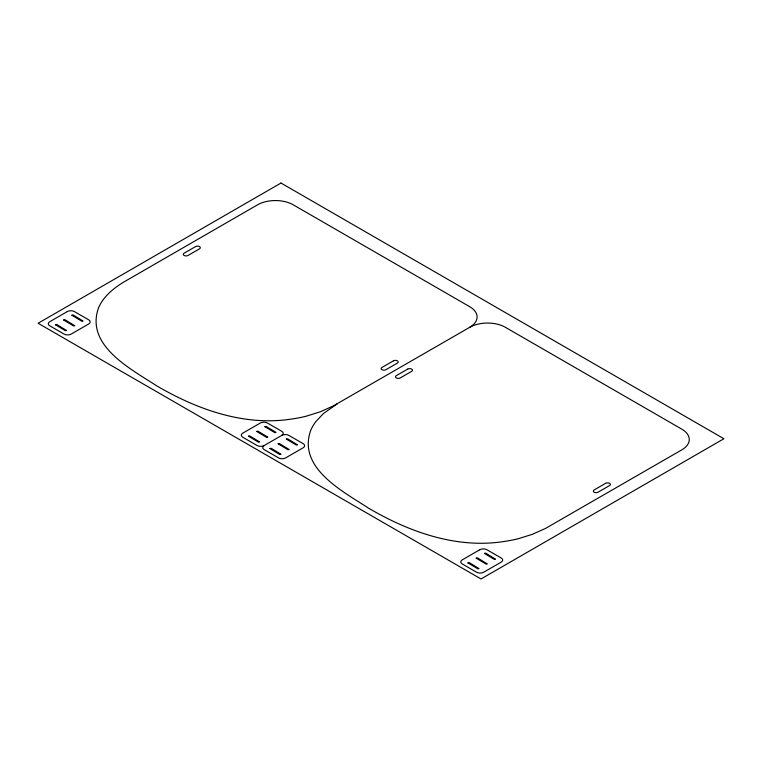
<?xml version="1.0" encoding="UTF-8"?>
<svg xmlns="http://www.w3.org/2000/svg" width="762" height="762" viewBox="0 0 762 762"><rect width="100%" height="100%" fill="white"/><g stroke="black" fill="none" stroke-linecap="round" stroke-linejoin="round"><path stroke-width="1.14" d="M337.537 403.622L323.393 413.575L315.782 421.662A90.926 52.492 0 0 0 310.763 430.273C297.047 467.963 343.205 491.566 368.608 508.178C408.975 531.866 456.143 548.84 503.53 541.572A90.926 52.492 0 0 0 518.455 538.667L532.457 534.276L545.544 528.409L681.866 449.818A25.26 14.583 0 0 0 681.866 429.197L505.416 327.317A25.26 14.583 0 0 0 469.697 327.317L333.375 405.908L320.288 411.785L306.286 416.176A90.926 52.492 0 0 1 291.36 419.081C243.973 426.349 196.806 409.375 156.439 385.677C131.035 369.075 84.877 345.472 98.584 307.781A90.926 52.492 0 0 1 103.613 299.171C109.414 291.617 117.205 285.883 125.368 281.13L257.527 204.826A25.26 14.583 0 0 1 293.246 204.826L469.697 306.695A25.26 14.583 0 0 1 469.697 327.317M281.73 435.407L264.347 445.437A5.048 2.915 0 0 1 257.08 445.503L242.792 437.255A5.048 2.915 0 0 1 242.792 433.13L260.299 423.034A5.048 2.915 0 0 1 267.443 423.034L281.73 431.282A5.048 2.915 0 0 1 281.73 435.407A5.048 2.915 0 0 1 288.874 435.407L303.162 443.655A5.048 2.915 0 0 1 303.162 447.78L285.779 457.81A5.048 2.915 0 0 1 278.511 457.876L264.224 449.628A5.048 2.915 0 0 1 264.224 445.503M55.464 324.755L65.361 330.689L66.58 330.498L56.712 324.46L55.464 324.755M63.675 320.011L73.581 325.945L74.8 325.755L64.922 319.716L63.675 320.011M71.895 315.268L81.791 321.202L83.01 321.012L73.142 314.973L71.895 315.239M248.469 436.188L258.375 442.131L259.594 441.931L249.717 435.893L248.469 436.188M256.689 431.444L266.586 437.388L267.805 437.188L257.937 431.149L256.689 431.444M264.9 426.701L274.806 432.645L276.025 432.445L266.148 426.415L264.909 426.672M269.9 448.561L279.806 454.504L281.026 454.304L271.148 448.266L269.91 448.532M278.12 443.817L288.017 449.761L289.236 449.561L279.368 443.522L278.12 443.817M286.331 439.074L296.237 445.018L297.456 444.817L287.579 438.788L286.341 439.045M467.954 562.908L477.86 568.843L479.079 568.643L469.202 562.613L467.963 562.87M476.174 558.165L486.07 564.099L487.289 563.909L477.46 557.889L476.174 558.127M484.384 553.422L494.29 559.356L495.51 559.165L485.68 553.145L484.403 553.355M280.988 183.032L38.1 323.259L481.012 578.968L723.9 438.741L280.988 183.032M67.285 311.591L49.787 321.697A5.048 2.915 0 0 0 49.787 325.822L64.075 334.07A5.048 2.915 0 0 0 71.342 334.004L88.716 323.964A5.048 2.915 0 0 0 88.716 319.84L74.428 311.591A5.048 2.915 0 0 0 67.285 311.591M195.548 246.583L184.118 253.184A2.781 1.6 0 0 0 184.118 255.451A2.781 1.6 0 0 0 188.052 255.451L199.482 248.85A2.781 1.6 0 0 0 199.482 246.583A2.781 1.6 0 0 0 195.548 246.583M393.43 360.826L382 367.427A2.781 1.6 0 0 0 382 369.694A2.781 1.6 0 0 0 385.934 369.694L397.364 363.103A2.781 1.6 0 0 0 397.364 360.826A2.781 1.6 0 0 0 393.43 360.826M407.718 369.075L396.288 375.676A2.781 1.6 0 0 0 396.288 377.942A2.781 1.6 0 0 0 400.221 377.942L411.651 371.351A2.781 1.6 0 0 0 411.651 369.075A2.781 1.6 0 0 0 407.718 369.075M479.784 549.745L462.41 559.784A5.048 2.915 0 0 0 462.277 563.975L476.564 572.224A5.048 2.915 0 0 0 483.708 572.224L501.215 562.118A5.048 2.915 0 0 0 501.215 557.994L486.928 549.745A5.048 2.915 0 0 0 479.784 549.745M605.599 483.327L594.169 489.928A2.781 1.6 0 0 0 594.169 492.195A2.781 1.6 0 0 0 598.103 492.195L609.533 485.594A2.781 1.6 0 0 0 609.533 483.327A2.781 1.6 0 0 0 605.599 483.327"/></g></svg>
